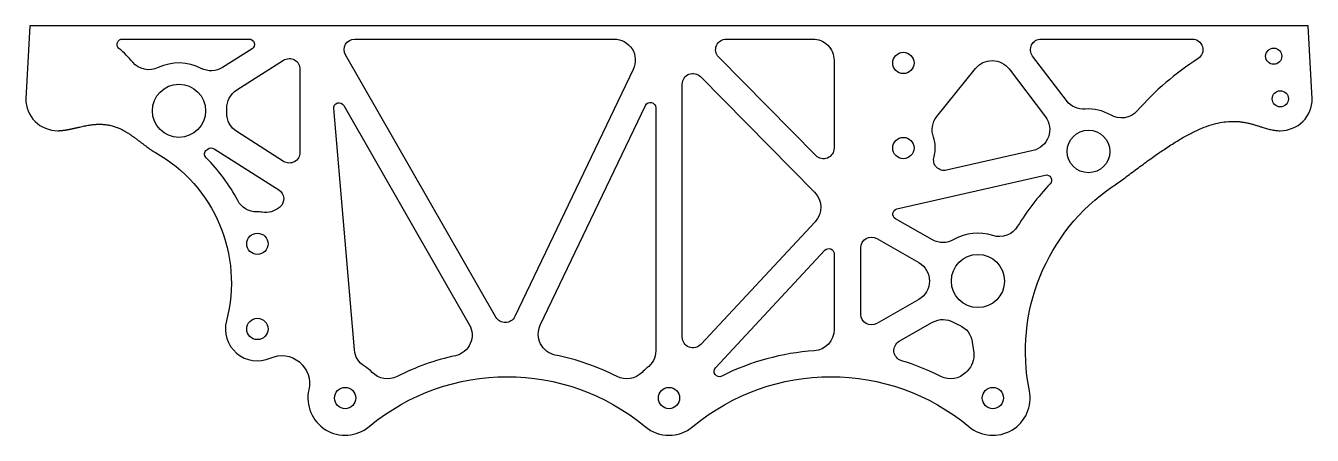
# Model space of a CAD drawing. Header units: inches. Extents: x -5.6 to 9.4, y 1.8 to 6.7.
import ezdxf

# ---------------------------------------------------------------- set-up
doc = ezdxf.new("R2010")
doc.units = ezdxf.units.IN
doc.header["$MEASUREMENT"] = 0

msp = doc.modelspace()

# ---------------------------------------------------------------- linework, layer by layer
for points in [[(9.073, 5.423, 0.414214), (9.448, 5.798), (9.4, 6.657), (-5.6, 6.657), (-5.648, 5.798, 0.414214), (-5.273, 5.423)], [(-4.127, 5.167, -0.340619), (-3.293, 3.19, 0.629284), (-2.778, 2.752, -0.618455), (-2.326, 2.38, 0.718185), (-1.62, 1.946, -0.361842), (1.62, 1.946, 0.361842), (2.18, 1.946, -0.361842), (5.42, 1.946, 0.708006), (6.129, 2.368, -0.301381), (7.104, 4.766)]]:
    msp.add_lwpolyline(points, format="xyb")
for points in [[(-2.993, 6.385), (-3.34, 6.166, -0.267949), (-3.589, 6.155, 0.236642), (-4.093, 6.164, -0.342511), (-4.393, 6.228, 0.041202), (-4.554, 6.39, -0.696678), (-4.513, 6.5), (-3.027, 6.5, -0.750878)], [(1.481, 6.143), (0.09, 3.239, -0.604481), (-0.131, 3.231), (-1.897, 6.313, -0.576239), (-1.788, 6.5), (1.255, 6.5, -0.551929)], [(2.572, 6.5), (3.587, 6.5, -0.414214), (3.837, 6.25), (3.837, 5.218, -0.670861), (3.623, 5.13), (2.483, 6.288, -0.665503)], [(7.079, 5.608, 0.155191), (6.784, 5.677, -0.25491), (6.565, 5.776), (6.167, 6.3, -0.620105), (6.267, 6.5), (8.04, 6.5, -0.747721), (8.108, 6.27, 0.068492), (7.394, 5.657, -0.360996)], [(-2.43, 6.145), (-2.43, 5.168, -0.59135), (-2.622, 5.063), (-3.172, 5.412, -0.267949), (-3.288, 5.633, 0.020875), (-3.288, 5.68, -0.267949), (-3.172, 5.902), (-2.622, 6.251, -0.59135)], [(6.352, 5.35, 0.000361), (6.352, 5.349, -0.25491), (6.173, 5.191), (5.158, 4.958, -0.571642), (5.01, 5.115, 0.158537), (5.003, 5.347, -0.261739), (5.043, 5.589), (5.496, 6.153, -0.487866), (5.89, 6.148), (6.316, 5.587, -0.25491)], [(3.614, 4.353), (2.273, 2.912, -0.68126), (2.056, 2.997), (2.056, 5.971, -0.670861), (2.27, 6.058), (3.609, 4.699, -0.401569)], [(-1.917, 5.72), (-0.443, 3.147, -0.506729), (-0.607, 2.779, 0.064055), (-1.29, 2.535, -0.330658), (-1.584, 2.584, 0.064974), (-1.672, 2.655, -0.239057), (-1.792, 2.848), (-2.034, 5.684, -0.803115)], [(1.744, 5.693), (1.744, 2.836, -0.239057), (1.641, 2.635, 0.043605), (1.584, 2.584, -0.330658), (1.29, 2.535, 0.067772), (0.566, 2.787, -0.488338), (0.39, 3.14), (1.625, 5.72, -0.798416)], [(-3.439, 5.211), (-2.678, 4.728, -0.50408), (-2.664, 4.528), (-2.671, 4.522, -0.219217), (-2.872, 4.465, 0.04267), (-2.936, 4.469, -0.282605), (-3.161, 4.603, 0.075637), (-3.531, 5.104, -0.464158), (-3.523, 5.199, 0.00707), (-3.511, 5.208, -0.312963)], [(6.373, 4.798, 0.05536), (5.991, 4.3, -0.34909), (5.7, 4.191, 0.214079), (5.242, 4.143, -0.267949), (4.992, 4.141), (4.558, 4.389, -0.68321), (4.575, 4.504), (6.314, 4.902, -0.744487)], [(4.83, 3.874, -0.580323), (4.83, 3.44), (4.337, 3.158, -0.575867), (4.15, 3.266), (4.15, 4.047, -0.575867), (4.337, 4.156)], [(2.445, 2.637), (3.729, 4.018, -0.68126), (3.837, 3.976), (3.837, 3.087, -0.394223), (3.605, 2.837, 0.100006), (2.518, 2.539, -0.837033)], [(5.459, 2.939), (5.475, 2.812, -0.239057), (5.399, 2.599, 0.01193), (5.384, 2.584, -0.330658), (5.09, 2.535, 0.043936), (4.628, 2.721, -0.657748), (4.602, 2.949), (4.992, 3.172, -0.267949), (5.242, 3.171, 0.032773), (5.308, 3.138, -0.267949)]]:
    msp.add_lwpolyline(points, format="xyb", close=True)
for centre, radius in [((4.65, 6.219), 0.125), ((8.996, 6.298), 0.095), ((-3.85, 5.657), 0.312), ((9.073, 5.798), 0.095), ((4.65, 5.219), 0.125), ((6.822, 5.179), 0.25), ((-2.93, 4.094), 0.125), ((5.525, 3.657), 0.312), ((-2.93, 3.094), 0.125), ((-1.9, 2.282), 0.125), ((1.9, 2.282), 0.125), ((5.7, 2.282), 0.125)]:
    msp.add_circle(centre, radius)
for points in [[(-5.273, 5.423), (-5.213, 5.423), (-5.152, 5.434), (-5.09, 5.449), (-5.029, 5.463)], [(-5.029, 5.463), (-4.783, 5.52), (-4.544, 5.564), (-4.347, 5.291), (-4.127, 5.167)], [(7.104, 4.766), (7.633, 5.127), (8.465, 5.914), (8.68, 5.423), (9.073, 5.423)]]:
    msp.add_open_spline(points, degree=4)

doc.saveas('drawing.dxf')
